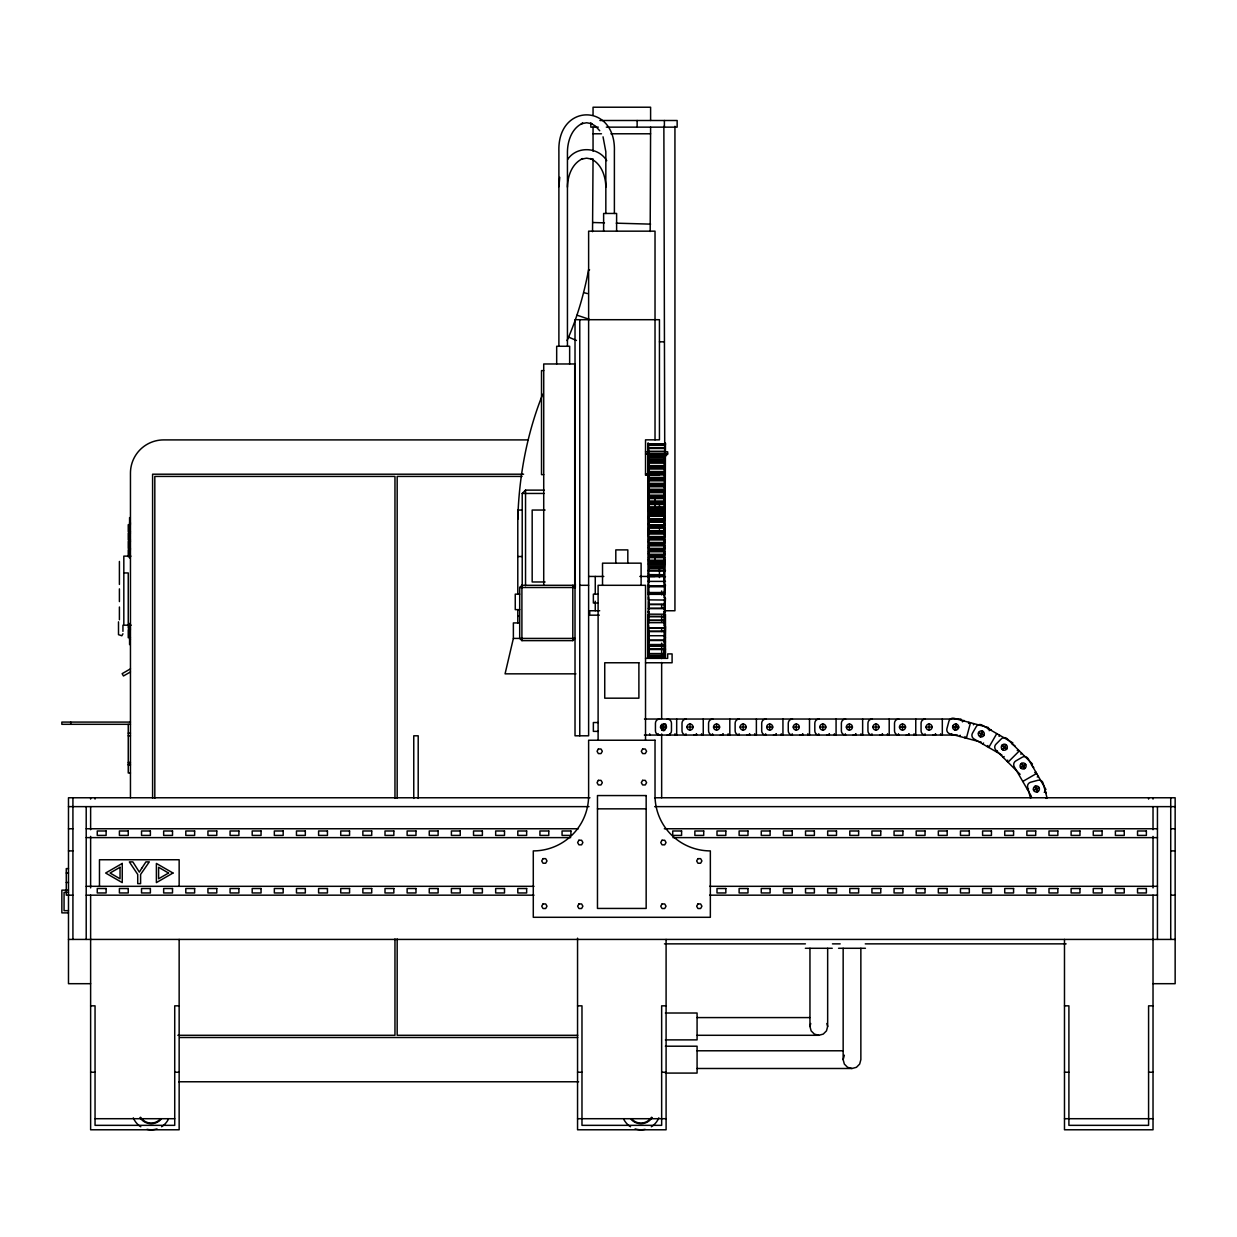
<?xml version="1.0" encoding="UTF-8"?>
<svg xmlns="http://www.w3.org/2000/svg" width="1237" height="1237" viewBox="0 0 1237 1237"><rect width="100%" height="100%" fill="white"/><g stroke="black" fill="none" stroke-linecap="round" stroke-linejoin="round"><path stroke-width="1.5" d="M517.793 519.293C518.952 476.585 526.823 433.893 542.734 394.17M592.538 231.675L593.049 158.862M650.183 231.505L650.6 127.148M558.892 186.648L559.758 177.308M567.443 187.158C567.613 176.025 571.973 163.392 582.843 158.568L581.39 159.14L586.647 158.166L591.904 159.14L590.451 158.568C601.321 163.392 605.666 176.025 605.836 187.158M660.419 727.047C670.933 714.893 664.114 741.365 660.821 725.531L663.449 724.016L666.078 725.531L666.48 727.047L664.965 729.675L661.934 729.675L660.419 727.047L666.48 727.047M567.056 340.592C577.169 317.955 584.065 293.989 588.596 269.62L589.57 269.79M518.767 622.922L513.37 622.922L513.37 638.416L505.067 673.84L575.916 673.84M827.661 948.284L827.661 1026.447L826.471 1030.869L823.239 1034.101L818.801 1035.292L814.379 1034.101L811.132 1030.869L809.957 1026.447L810.745 1023.494M860.859 948.284L860.859 1059.645L859.669 1064.067L856.437 1067.315L851.999 1068.49L847.577 1067.315L844.345 1064.067L843.155 1059.645L844.345 1055.207M954.856 729.985L956.433 724.109M962.448 721.882L962.773 720.661M959.85 736.463L960.175 735.242M964.736 737.778L965.061 736.556M968.556 723.521L968.88 722.3M966.36 738.211L970.504 722.733M973.442 724.836L973.766 723.614M980.524 736.85L982.085 730.99M979.781 736.556L982.827 731.299M989.198 730.696L989.832 729.598M982.92 744.102L983.554 743.004M987.296 746.638L987.93 745.54M988.765 747.473L996.775 733.603M999.063 736.386L999.697 735.288M996.79 752.111L997.424 751.014M1002.79 749.838L1005.82 744.566M567.628 159.511C576.674 145.719 598.291 146.739 606.748 160.686M522.215 587.683L522.215 493.455L525.539 490.13L544.125 490.13M513.37 638.416L575.019 638.416L572.808 640.627L521.906 640.627L519.695 638.416L519.695 587.513L521.906 585.302L574.71 585.302L574.71 363.972L543.723 363.972L543.723 585.302M663.681 457.999L667.671 454.01L667.671 451.799L645.528 451.799M1002.156 749.344A3.031 3.031 0 0 1 1003.516 744.272A3.031 3.031 0 0 1 1007.243 747.983A3.031 3.031 0 0 1 1002.156 749.344L1006.454 745.061M1003.238 757.461L1004.135 756.565M1006.81 761.033L1007.707 760.136M1017.247 750.596L1018.144 749.699M1008 762.224L1019.334 750.905M1020.819 754.183L1021.716 753.287M1020.942 768.131A3.031 3.031 0 0 0 1026.03 766.77A3.031 3.031 0 0 0 1022.303 763.059A3.031 3.031 0 0 0 1020.942 768.131L1025.241 763.832M130.457 668.861L122.138 673.67L123.453 675.974L130.457 671.938M1020.463 767.497L1025.72 764.466M1034.704 772.615L1035.802 771.981M1022.767 781.459L1036.652 773.45M1037.24 777.006L1038.338 776.372M1027.406 789.484L1028.504 788.85M1033.745 790.505L1039.003 787.474M1033.436 789.778L1039.312 788.201M1044.244 792.298L1045.466 791.974M1030.313 797.339L1031.534 797.015M1045.883 798.406L1047.105 798.081L1043.131 783.253A4.221 4.221 0 0 0 1037.967 780.269L1030.637 782.232A4.221 4.221 0 0 0 1027.653 787.397L1030.591 798.36M599.899 120.499L677.149 120.499L677.149 127.148L606.316 127.148M598.26 127.148L590.822 127.148L590.822 123.824M593.049 133.782L601.476 133.782M610.908 133.782L650.6 133.782M659.445 341.829L663.867 341.829M543.723 370.605L541.512 370.605L541.512 474.637L543.723 474.637M528.168 439.908L163.655 439.908A33.198 33.198 0 0 0 130.457 473.106L130.457 797.726M647.755 443.789L665.46 443.789M647.755 444.315L665.46 444.315M648.497 445.366L664.717 445.366M648.497 446.773L648.466 451.876M649.209 447.902L663.991 447.902M649.209 448.474L663.991 448.474M648.466 451.273L664.733 451.273M664.733 451.876L663.867 126.298M648.497 452.68L649.209 464.045M664.717 452.68L663.991 464.045M649.209 453.809L663.991 453.809M645.528 454.01L647.755 454.01M664.053 454.01L667.671 454.01M649.209 454.381L663.991 454.381M649.209 455.819L663.991 455.819M649.209 456.391L663.991 456.391M648.466 457.195L664.733 457.18M648.466 458.138L664.733 458.138M649.209 459.716L663.991 459.716M649.209 460.288L663.991 460.288M649.209 461.726L663.991 461.726M649.209 462.298L663.991 462.298M648.466 463.102L664.733 463.102M648.497 464.509L649.209 469.952M664.717 464.509L663.991 469.952M649.209 465.638L663.991 465.638M649.209 466.194L663.991 466.194M649.209 467.648L663.991 467.648M649.209 468.204L663.991 468.204M648.466 469.009L664.733 469.009M648.497 470.416L649.209 475.874M664.717 470.416L663.991 475.874M649.209 471.544L663.991 471.544M649.209 472.117L663.991 472.117M649.209 473.555L663.991 473.555M645.528 473.926L648.497 473.864M523.591 474.204L152.599 474.204L152.599 798.298M649.209 474.127L663.991 474.127M648.466 474.915L664.733 474.915M659.445 475.255L645.528 475.255L645.528 439.846L659.445 439.846L659.445 319.703L575.019 319.703L575.019 735.799L588.626 735.799L588.626 231.164L655.022 231.164L655.022 439.846M648.497 476.338L648.466 481.781M664.717 476.338L664.733 481.781M522.045 476.415L397.17 476.415L397.17 798.252M649.209 477.451L663.991 477.451M649.209 478.023L663.991 478.023M649.209 479.461L663.991 479.461M649.209 480.033L663.991 480.033M648.466 480.822L664.733 480.822M648.497 482.244L649.209 487.347M664.717 482.244L663.991 487.347M649.209 483.373L663.991 483.373M649.209 483.93L663.991 483.93M649.209 485.383L663.991 485.383M649.209 485.94L663.991 485.94M648.466 486.744L664.733 486.744M648.497 488.151L649.209 493.594M664.717 488.151L663.991 493.594M649.209 489.28L663.991 489.28M649.209 489.852L663.991 489.852M649.209 491.29L663.991 491.29M649.209 491.862L663.991 491.862M648.466 492.651L664.733 492.651M522.215 493.455L544.125 493.455M648.497 494.058L649.209 499.516M664.717 494.058L663.991 499.516M649.209 495.187L663.991 495.187M649.209 495.759L663.991 495.759M649.209 497.197L663.991 497.197M649.209 497.769L663.991 497.769M648.466 498.573L664.733 498.557M648.497 499.98L649.209 505.423M664.717 499.98L663.991 517.252M649.209 501.109L663.991 501.109M649.209 501.665L663.991 501.665M649.209 503.119L663.991 503.119M649.209 503.675L663.991 503.675M648.466 504.48L664.733 504.48M648.497 505.887L649.209 517.252M649.209 507.015L663.991 507.015M649.209 507.572L663.991 507.572M649.209 509.025L663.991 509.025M649.209 509.582L663.991 509.582M522.215 510.046L517.793 510.046L517.793 594.27M545.084 510.046L532.173 510.046L532.173 581.978L545.084 581.978M648.466 510.386L664.733 510.386M648.466 511.329L664.733 511.329M649.209 512.922L663.991 512.922M649.209 513.494L663.991 513.494M649.209 514.932L663.991 514.932M649.209 515.504L663.991 515.504M648.466 516.293L664.733 516.293M648.497 517.715L649.209 523.158M664.717 517.715L663.991 523.158M649.209 518.829L663.991 518.829M649.209 519.401L663.991 519.401M649.209 520.839L663.991 520.839M649.209 521.411L663.991 521.411M649.209 522.2L663.991 522.2M130.457 522.895L129.576 522.895L130.163 525.57M129.576 523.328L130.457 523.328M648.497 523.622L649.209 529.065M664.717 523.622L663.867 529.266M130.457 524.72L128.246 524.72L128.246 531.678L130.457 531.678M649.209 524.751L663.991 524.751M649.209 525.308L663.991 525.308M649.209 526.761L663.991 526.761M649.209 527.318L663.991 527.318M648.466 528.122L664.733 528.122M648.497 529.529L648.466 534.972M664.717 529.529L664.733 534.972M649.209 530.658L663.991 530.658M649.209 531.23L663.991 531.23M649.209 532.668L663.991 532.668M130.457 533.07L128.246 533.07L128.246 540.028L130.457 540.028M649.209 533.24L663.991 533.24M648.466 534.028L664.733 534.028M648.497 535.435L649.209 540.554M664.717 535.435L663.991 540.554M649.209 536.564L663.991 536.564M649.209 537.136L663.991 537.136M649.209 538.574L663.991 538.574M649.209 539.146L663.991 539.146M648.466 539.935L664.733 539.935M130.457 541.419L128.246 541.419L128.246 548.378L130.457 548.378M648.497 541.358L649.209 546.8M664.717 541.358L663.991 546.8M649.209 542.486L663.991 542.486M649.209 543.043L663.991 543.043M649.209 544.496L663.991 544.496M649.209 545.053L663.991 545.053M648.466 545.857L664.733 545.857M648.497 547.264L649.209 552.707M664.717 547.264L663.991 552.707M649.209 548.393L663.991 548.393M649.209 548.965L663.991 548.965M130.457 549.769L128.246 549.769L128.246 556.727L130.457 556.727M649.209 550.403L663.991 550.403M649.209 550.975L663.991 550.975M648.466 551.764L664.733 551.764M648.497 553.171L649.209 558.629M664.717 553.171L663.991 558.629M649.209 554.3L663.991 554.3M649.209 554.872L663.991 554.872M130.906 556.124L123.824 556.124L123.824 625.18L131.199 625.18M649.209 556.31L663.991 556.31M517.793 556.526L522.215 556.526M649.209 556.882L663.991 556.882M648.466 557.686L664.733 557.671M648.497 559.093L649.209 571.602M664.717 559.093L663.991 582.163M649.209 560.206L663.991 560.206M649.209 560.778L663.991 560.778M649.209 562.216L663.991 562.216M649.209 562.789L663.991 562.789M648.466 563.593L664.733 563.593M648.466 564.536L664.733 564.536M649.209 566.129L663.991 566.129M649.209 566.685L663.991 566.685M649.209 568.139L663.991 568.139M649.209 568.695L663.991 568.695M647.755 570.551L665.46 570.551M648.497 570.814L664.717 570.814M123.824 572.947L128.246 572.947L128.246 628.102L130.457 628.102M648.497 572.994L649.209 582.163M649.209 574.617L663.991 574.741M649.209 575.19L663.991 575.19M588.626 576.442L603.795 576.442M639.838 576.442L655.022 576.442M647.755 576.643L665.46 576.643M647.755 581.39L665.46 581.39M648.497 584.127L648.466 594.781M664.717 584.127L663.867 595.306M663.991 584.436L664.717 443.14M665.46 584.869L663.991 597.548M579.766 585.302L588.626 585.302M648.497 585.859L664.717 585.859M649.209 586.338L663.991 586.338M649.209 586.647L663.991 586.647M519.695 587.513L575.019 587.513L572.808 585.302L572.808 640.627M649.209 592.523L663.991 592.523M648.466 592.94L664.733 592.94M519.695 594.147L515.257 594.147L515.257 609.64L519.695 609.64M598.105 594.147L593.358 594.147L593.358 603.007L598.105 603.007M648.497 594.332L664.717 594.332M648.497 597.409L649.209 609.284M664.717 597.409L663.991 609.284M665.46 598.244L663.991 625.69M648.466 599.96L647.755 443.14M649.209 599.883L663.991 600.022M664.733 599.96L665.46 443.14M648.497 601.46L648.466 612.531M664.717 601.46L664.733 612.531M649.209 604.352L663.991 604.352M649.209 604.491L663.991 604.491M648.466 608.31L664.733 608.31M648.497 608.573L664.717 608.573M599.682 610.753L589.724 610.753L589.724 615.176L599.311 615.176M665.722 610.753L674.938 610.753L674.938 126.298M647.755 611.882L649.209 611.635L648.466 623.402M663.991 611.697L665.46 611.882M649.209 614.155L663.991 614.217M517.793 616.289L518.767 616.289M649.209 622.675L663.991 622.675M664.733 623.402L663.991 611.032M648.497 625.458L649.209 636.421M664.717 625.458L663.991 636.421M665.46 626.479L664.733 657.481L663.991 647.569M649.209 627.808L663.991 627.808M649.209 628.056L663.991 628.04M130.457 629.71L128.246 629.71L128.246 637.704L130.457 637.704M648.497 631.195L664.717 631.195M648.497 631.597L664.717 631.597M648.497 635.725L664.717 635.725M665.46 637.704L663.991 637.797L664.733 646.92M129.576 639.313L130.457 639.313M649.209 640.163L663.991 640.163M649.209 640.503L663.991 640.503M647.755 641.926L649.209 641.972M663.991 641.972L665.46 641.926M649.209 644.523L663.991 644.523M649.209 645.049L663.991 645.049M647.755 645.992L665.46 645.992M648.497 646.317L664.717 646.317M648.466 646.92L649.209 637.797M647.755 648.868L665.46 648.868M649.209 649.054L663.991 649.054M648.497 649.502L664.717 649.502M647.755 649.626L649.209 649.611M663.991 649.657L665.46 649.626M647.755 650.987L649.209 650.987M663.991 650.987L665.46 650.987M647.755 652.255L649.209 652.239M663.991 652.239L665.46 652.255M648.497 653.569L664.717 653.569M649.209 655.254L663.991 655.254M649.209 656.12L663.991 656.12M645.528 658.347L667.671 658.347L667.671 653.909L672.093 653.909L672.093 662.769L645.528 662.769M644.492 719.037L960.871 719.037L960.871 720.382L964.241 720.553M130.457 722.083L61.85 722.083L61.85 724.31L130.457 724.31M598.105 722.532L593.358 722.532L593.358 731.376L598.105 731.376M686.983 727.047L693.045 727.047M713.548 727.047L719.609 727.047M740.113 727.047L746.174 727.047M766.662 727.047L772.738 727.047M793.226 727.047L799.303 727.047M819.791 727.047L825.868 727.047M846.355 727.047L852.432 727.047M872.92 727.047L878.997 727.047M899.485 727.047L905.561 727.047M926.049 727.047L932.126 727.047M952.614 727.047L958.675 727.047M128.246 733.154L130.457 733.154M644.369 735.056L957.546 735.056M128.246 735.814L130.457 735.814M128.246 762.379L130.457 762.379M128.246 764.141L130.457 764.141M128.246 765.023L130.457 765.023M130.457 773.001L128.246 773.001L128.246 724.31M589.956 797.772L68.483 797.772L68.483 983.693L90.626 983.693M654.62 797.772L1175.15 797.772L1175.15 983.693L1153.023 983.693M68.483 806.632L588.982 806.632M654.682 806.632L1175.15 806.632M597.471 808.843L646.162 808.843M68.483 828.759L72.921 828.759M86.203 828.759L578.39 828.759M664.315 828.759L1157.445 828.759M1170.728 828.759L1175.15 828.759M86.203 837.619L570.674 837.619M672.974 837.619L1157.445 837.619M68.483 850.901L72.921 850.901M1170.728 850.901L1175.15 850.901M68.483 868.606L66.272 868.606L66.272 895.171L72.921 895.171M66.272 873.028L68.483 873.028M66.272 882.476L68.483 882.476M86.203 886.311L533.997 886.311M709.636 886.311L1157.445 886.311M68.483 890.145L61.85 890.145L61.85 912.875L68.483 912.875M68.483 892.356L64.061 892.356L64.061 910.664L68.483 910.664M86.203 895.171L533.997 895.171M709.636 895.171L1157.445 895.171M1170.728 895.171L1175.15 895.171M68.483 939.424L1175.15 939.424M664.455 943.862L805.426 943.862M832.455 943.862L840.186 943.862M865.281 943.862L1066.124 943.862M805.364 948.284L832.238 948.284M838.562 948.284L865.436 948.284M90.626 1005.836L95.048 1005.836L95.048 1125.345L174.726 1125.345L174.726 1005.836L179.149 1005.836M577.555 1005.836L581.978 1005.836L581.978 1125.345L661.656 1125.345L661.656 1005.836L666.094 1005.836M1064.485 1005.836L1068.907 1005.836L1068.907 1125.345L1148.585 1125.345L1148.585 1005.836L1153.023 1005.836M665.382 1013.01L697.08 1013.01L697.08 1039.884L665.382 1039.884M697.08 1017.587L809.91 1017.587M177.865 1035.292L394.959 1035.292L394.959 938.929M577.756 1035.292L397.17 1035.292L397.17 938.929M697.08 1035.292L818.801 1035.292M179.643 1037.503L577.694 1037.503M665.382 1046.208L697.08 1046.208L697.08 1073.082L665.382 1073.082M697.08 1050.785L843.108 1050.785M697.08 1068.49L851.999 1068.49M90.626 1072.232L95.048 1072.232M174.726 1072.232L179.149 1072.232M577.555 1072.232L581.978 1072.232M661.656 1072.232L666.094 1072.232M1064.485 1072.232L1068.907 1072.232M1148.585 1072.232L1153.023 1072.232M178.746 1081.772L578.607 1081.772M95.048 1118.712L174.726 1118.712M577.555 1118.712L666.094 1118.712M1064.485 1118.712L1153.023 1118.712M593.049 222.521L604.46 222.846M616.227 223.17L650.6 224.129M583.694 292.628L587.436 293.571M952.706 726.258L958.582 727.835A3.031 3.031 0 0 0 954.856 724.109A3.031 3.031 0 0 0 953.495 729.196A3.031 3.031 0 0 0 958.582 727.835M978.374 733.139L984.235 734.701A3.031 3.031 0 0 0 980.524 730.99A3.031 3.031 0 0 0 979.163 736.061A3.031 3.031 0 0 0 984.235 734.701M981.374 742.231L949.908 733.804A4.221 4.221 0 0 1 946.923 728.639L948.887 721.31A4.221 4.221 0 0 1 954.052 718.326L988.425 727.542L988.085 728.84L991.285 729.876M577.045 315.188L589.276 319.316M568.68 337.16L576.442 340.469M978.668 732.397L983.925 735.443M1001.676 745.679L1006.933 748.725M1001.939 755.08L974.014 738.968A4.221 4.221 0 0 1 972.468 733.201L976.256 726.629A4.221 4.221 0 0 1 982.023 725.083L1012.84 742.88L1012.16 744.04L1015.005 745.88M1002.156 745.061L1006.454 749.344M1020.942 763.832L1025.241 768.131M1020.108 774.331L995.955 750.179A4.221 4.221 0 0 1 995.955 744.226L1001.321 738.86A4.221 4.221 0 0 1 1007.289 738.86L1032.447 764.018L1031.503 764.976L1033.761 767.481M599.744 130.751L595.445 126.081L590.451 123.159L591.904 123.731L586.647 122.757L581.39 123.731L582.843 123.159C571.973 127.983 567.613 140.601 567.443 151.734L567.443 346.391M1021.576 763.353L1024.607 768.61M1034.859 786.361L1037.889 791.618M1031.333 796.288L1014.263 766.708A4.221 4.221 0 0 1 1015.793 760.941L1022.365 757.152A4.221 4.221 0 0 1 1028.133 758.698L1045.93 789.515L1044.755 790.18L1046.301 793.195M603.037 136.828L605.836 151.734L605.836 213.46M1035.585 786.052A3.031 3.031 0 0 1 1039.312 789.778A3.031 3.031 0 0 1 1034.225 791.139A3.031 3.031 0 0 1 1035.585 786.052L1037.163 791.927M826.873 1023.494L827.661 1026.447M1170.728 797.772L1170.728 939.424M1157.445 806.632L1157.445 939.424M1153.023 797.772L1153.023 799.102M1153.023 806.632L1153.023 829.733M1153.023 836.398L1153.023 887.919M1153.023 895.171L1153.023 1129.783L1064.485 1129.783L1064.485 939.424M1148.585 797.772L1148.585 799.102M955.644 724.016L955.644 730.077M951.593 733.788L951.593 735.056M942.316 719.037L942.316 735.056M940.63 733.788L940.63 735.056M935.574 733.788L935.574 735.056M929.08 724.016A3.031 3.031 0 0 0 926.451 728.562A3.031 3.031 0 0 0 931.708 728.562A3.031 3.031 0 0 0 929.08 724.016L929.08 730.077M925.029 733.788L925.029 735.056M915.767 719.037L915.767 735.056M914.066 733.788L914.066 735.056M909.009 733.788L909.009 735.056M902.515 724.016A3.031 3.031 0 0 0 899.887 728.562A3.031 3.031 0 0 0 905.144 728.562A3.031 3.031 0 0 0 902.515 724.016L902.515 730.077M898.479 733.788L898.479 735.056M889.202 719.037L889.202 735.056M887.517 733.788L887.517 735.056M882.445 733.788L882.445 735.056M875.951 724.016A3.031 3.031 0 0 0 873.322 728.562A3.031 3.031 0 0 0 878.579 728.562A3.031 3.031 0 0 0 875.951 724.016L875.951 730.077M871.915 733.788L871.915 735.056M862.637 719.037L862.637 735.056M860.952 733.788L860.952 735.056M855.88 733.788L855.88 735.056M849.386 724.016A3.031 3.031 0 0 1 852.03 728.562A3.031 3.031 0 0 1 846.757 728.562A3.031 3.031 0 0 1 849.386 724.016L849.386 730.077M845.35 733.788L845.35 735.056M843.155 948.284L843.155 1059.645M836.073 719.037L836.073 735.056M834.387 733.788L834.387 735.056M829.331 733.788L829.331 735.056M822.837 724.016A3.031 3.031 0 0 1 825.466 728.562A3.031 3.031 0 0 1 820.208 728.562A3.031 3.031 0 0 1 822.837 724.016L822.837 730.077M818.786 733.788L818.786 735.056M809.957 948.284L809.957 1026.447M809.508 719.037L809.508 735.056M807.823 733.788L807.823 735.056M802.767 733.788L802.767 735.056M796.272 724.016A3.031 3.031 0 0 1 798.901 728.562A3.031 3.031 0 0 1 793.644 728.562A3.031 3.031 0 0 1 796.272 724.016L796.272 730.077M792.221 733.788L792.221 735.056M782.944 719.037L782.944 735.056M781.258 733.788L781.258 735.056M776.202 733.788L776.202 735.056M769.708 724.016A3.031 3.031 0 0 0 767.079 728.562A3.031 3.031 0 0 0 772.336 728.562A3.031 3.031 0 0 0 769.708 724.016L769.708 730.077M765.657 733.788L765.657 735.056M756.379 719.037L756.379 735.056M754.694 733.788L754.694 735.056M749.637 733.788L749.637 735.056M743.143 724.016A3.031 3.031 0 0 0 740.515 728.562A3.031 3.031 0 0 0 745.772 728.562A3.031 3.031 0 0 0 743.143 724.016L743.143 730.077M739.092 733.788L739.092 735.056M729.815 719.037L729.815 735.056M728.129 733.788L728.129 735.056M723.073 733.788L723.073 735.056M716.579 724.016A3.031 3.031 0 0 0 713.95 728.562A3.031 3.031 0 0 0 719.207 728.562A3.031 3.031 0 0 0 716.579 724.016L716.579 730.077M712.527 733.788L712.527 735.056M703.25 719.037L703.25 735.056M701.565 733.788L701.565 735.056M696.508 733.788L696.508 735.056M690.014 724.016A3.031 3.031 0 0 0 687.385 728.562A3.031 3.031 0 0 0 692.643 728.562A3.031 3.031 0 0 0 690.014 724.016L690.014 730.077M685.963 733.788L685.963 735.056M676.685 719.037L676.685 735.056M675 733.788L675 735.056M669.944 733.788L669.944 735.056M666.094 939.424L666.094 1129.783L577.555 1129.783L577.555 938.172M665.46 614.279L665.46 656.878L647.755 656.878L647.755 614.279M664.393 120.499L664.393 127.148M663.449 724.016L663.449 730.077M661.656 590.977L661.656 594.842M661.656 604.506L661.656 608.372M661.656 616.103L661.656 621.902M661.656 627.685L661.656 631.55M661.656 643.147L661.656 658.61M661.656 662.475L661.656 718.511M661.656 724.31L661.656 730.108M661.656 733.974L661.656 797.726M659.445 502.284L659.445 511.932M659.445 525.447L659.445 529.312M659.445 567.922L659.445 577.571M658.223 733.788L658.223 735.056M655.022 496.253L655.022 505.809M655.022 555.444L655.022 559.263M650.6 120.499L650.6 107.217L593.049 107.217L593.049 114.809M649.688 733.788L649.688 735.056M649.209 647.569L648.466 657.481L648.497 443.14M645.528 740.236L645.528 585.302L598.105 585.302L598.105 740.236M641.106 585.302L641.106 563.16L602.527 563.16L602.527 585.302M637.132 120.499L637.132 127.148M627.824 563.16L627.824 549.893L615.81 549.893L615.81 563.16M616.614 231.164L616.614 213.46L603.625 213.46L603.625 231.164M614.387 213.46L614.387 151.239C616.011 102.748 557.268 102.748 558.892 151.239L558.892 346.267M595.26 576.442L595.26 593.605M595.26 601.228L595.26 610.753M593.049 127.148L593.049 151.146M579.766 319.703L579.766 735.799M575.344 583.833L575.344 587.683M569.654 363.972L569.654 346.267L556.681 346.267L556.681 363.972M525.539 490.13L525.539 585.75M521.906 585.302L521.906 640.627M517.793 609.64L517.793 622.922M418.199 798.406L418.199 735.799L413.761 735.799L413.761 798.406M394.959 798.252L394.959 476.415L154.811 476.415L154.811 798.252M179.149 886.311L179.149 859.746L99.47 859.746L99.47 886.311M179.149 939.424L179.149 1129.783L90.626 1129.783L90.626 895.171M129.576 517.576L129.576 557.995M129.576 623.448L129.576 644.616M122.942 625.149L122.942 631.349M122.942 633.792L121.829 635.772L118.505 634.658L118.505 621.84M119.401 561.443L119.401 584.452M119.401 588.858L119.401 601.599M119.401 606.996L119.401 619.752M95.048 797.772L95.048 799.102M90.626 797.772L90.626 799.102M90.626 806.632L90.626 829.733M90.626 836.398L90.626 887.919M86.203 806.632L86.203 939.424M72.921 797.772L72.921 939.424M70.71 722.083L70.71 724.31M658.826 1117.861A19.344 19.344 0 0 1 651.327 1126.783M645.126 1129.335A19.344 19.344 0 0 1 635.122 1128.902M630.545 1126.752A19.344 19.344 0 0 1 623.788 1119.361M168.34 1119.361A19.344 19.344 0 0 1 161.583 1126.752M157.006 1128.902A19.344 19.344 0 0 1 147.002 1129.335M140.802 1126.783A19.344 19.344 0 0 1 133.302 1117.861M160.949 1119.392A13.251 13.251 0 0 1 139.997 1117.583M160.485 1118.975A12.633 12.633 0 0 1 140.523 1117.243M652.115 1117.583A13.251 13.251 0 0 1 631.164 1119.392M651.59 1117.243A12.633 12.633 0 0 1 631.628 1118.975M722.934 734.19A4.221 4.221 0 0 1 720.367 735.056M686.226 735.056A4.221 4.221 0 0 1 682.004 730.835L682.004 723.258A4.221 4.221 0 0 1 686.226 719.037M749.498 734.19A4.221 4.221 0 0 1 746.932 735.056M712.79 735.056A4.221 4.221 0 0 1 708.569 730.835L708.569 723.258A4.221 4.221 0 0 1 712.79 719.037M776.063 734.19A4.221 4.221 0 0 1 773.496 735.056M739.339 735.056A4.221 4.221 0 0 1 735.134 730.835L735.134 723.258A4.221 4.221 0 0 1 739.339 719.037M882.321 734.19A4.221 4.221 0 0 1 879.754 735.056M845.598 735.056A4.221 4.221 0 0 1 841.376 730.835L841.376 723.258A4.221 4.221 0 0 1 845.598 719.037M855.757 734.19A4.221 4.221 0 0 1 853.19 735.056M819.033 735.056A4.221 4.221 0 0 1 814.812 730.835L814.812 723.258A4.221 4.221 0 0 1 819.033 719.037M696.369 734.19A4.221 4.221 0 0 1 693.802 735.056M659.661 735.056A4.221 4.221 0 0 1 655.44 730.835L655.44 723.258A4.221 4.221 0 0 1 659.661 719.037M829.192 734.19A4.221 4.221 0 0 1 826.625 735.056M792.469 735.056A4.221 4.221 0 0 1 788.263 730.835L788.263 723.258A4.221 4.221 0 0 1 792.469 719.037M908.886 734.19A4.221 4.221 0 0 1 906.319 735.056M872.162 735.056A4.221 4.221 0 0 1 867.941 730.835L867.941 723.258A4.221 4.221 0 0 1 872.162 719.037M802.627 734.19A4.221 4.221 0 0 1 800.061 735.056M765.904 735.056A4.221 4.221 0 0 1 761.698 730.835L761.698 723.258A4.221 4.221 0 0 1 765.904 719.037M935.45 734.19A4.221 4.221 0 0 1 932.884 735.056M898.727 735.056A4.221 4.221 0 0 1 894.506 730.835L894.506 723.258A4.221 4.221 0 0 1 898.727 719.037M925.291 735.056A4.221 4.221 0 0 1 921.07 730.835L921.07 723.258A4.221 4.221 0 0 1 925.291 719.037M667.253 719.037A4.221 4.221 0 0 1 671.459 723.258L671.459 730.835A4.221 4.221 0 0 1 667.253 735.056M598.352 749.003L597.038 751.292L598.352 753.596L601.012 753.596L602.342 751.292L601.012 749.003L598.352 749.003M543.028 858.648L541.698 860.937L543.028 863.24L545.687 863.24L547.017 860.937L545.687 858.648L543.028 858.648M598.352 780.346L597.038 782.65L598.352 784.954L601.012 784.954L602.342 782.65L601.012 780.346L598.352 780.346M578.931 840.232L577.602 842.536L578.931 844.84L581.591 844.84L582.905 842.536L581.591 840.232L578.931 840.232M543.028 903.938L541.698 906.226L543.028 908.53L545.687 908.53L547.017 906.226L545.687 903.938L543.028 903.938M642.621 749.003L641.292 751.292L642.621 753.596L645.281 753.596L646.611 751.292L645.281 749.003L642.621 749.003M642.621 780.346L641.292 782.65L642.621 784.954L645.281 784.954L646.611 782.65L645.281 780.346L642.621 780.346M578.931 903.938L577.602 906.226L578.931 908.53L581.591 908.53L582.905 906.226L581.591 903.938L578.931 903.938M662.058 840.232L660.728 842.536L662.058 844.84L664.717 844.84L666.047 842.536L664.717 840.232L662.058 840.232M662.058 903.938L660.728 906.226L662.058 908.53L664.717 908.53L666.047 906.226L664.717 903.938L662.058 903.938M697.962 858.648L696.632 860.937L697.962 863.24L700.621 863.24L701.936 860.937L700.621 858.648L697.962 858.648M697.962 903.938L696.632 906.226L697.962 908.53L700.621 908.53L701.936 906.226L700.621 903.938L697.962 903.938M141.714 868.297L139.348 872.131L132.838 861.895L129.344 861.895L137.724 874.435L137.724 883.651L140.601 883.651L140.601 874.435L149.29 861.895L145.935 861.895L141.714 868.297M122.247 863.441L105.64 873.028L122.247 882.615L122.247 863.441M120.035 867.276L110.062 873.028L120.035 878.78L120.035 867.276M168.557 873.028L158.599 878.78L158.599 867.276L168.557 873.028M172.994 873.028L156.388 882.615L156.388 863.441L172.994 873.028M663.991 616.505L649.209 616.505L663.991 616.552M664.717 620.371L648.497 620.371L664.733 620.402M638.895 662.769L604.738 662.769L604.738 698.178L638.895 698.178L638.895 662.769M655.022 740.236L588.626 740.236L588.626 795.561A55.34 55.34 0 0 1 533.286 850.901L533.286 917.297L710.347 917.297L710.347 850.901A55.34 55.34 0 0 1 655.022 795.561L655.022 740.236M646.162 795.561L597.471 795.561L597.471 908.437L646.162 908.437L646.162 795.561M106.119 830.986L97.259 830.986L97.259 835.408L106.119 835.408L106.119 830.986M128.246 830.986L119.401 830.986L119.401 835.408L128.246 835.408L128.246 830.986M150.388 830.986L141.528 830.986L141.528 835.408L150.388 835.408L150.388 830.986M172.515 830.986L163.655 830.986L163.655 835.408L172.515 835.408L172.515 830.986M194.642 830.986L185.797 830.986L185.797 835.408L194.642 835.408L194.642 830.986M216.784 830.986L207.924 830.986L207.924 835.408L216.784 835.408L216.784 830.986M238.911 830.986L230.067 830.986L230.067 835.408L238.911 835.408L238.911 830.986M261.053 830.986L252.193 830.986L252.193 835.408L261.053 835.408L261.053 830.986M283.18 830.986L274.336 830.986L274.336 835.408L283.18 835.408L283.18 830.986M305.323 830.986L296.463 830.986L296.463 835.408L305.323 835.408L305.323 830.986M327.449 830.986L318.589 830.986L318.589 835.408L327.449 835.408L327.449 830.986M349.576 830.986L340.732 830.986L340.732 835.408L349.576 835.408L349.576 830.986M371.719 830.986L362.858 830.986L362.858 835.408L371.719 835.408L371.719 830.986M393.845 830.986L385.001 830.986L385.001 835.408L393.845 835.408L393.845 830.986M415.988 830.986L407.128 830.986L407.128 835.408L415.988 835.408L415.988 830.986M438.114 830.986L429.254 830.986L429.254 835.408L438.114 835.408L438.114 830.986M460.241 830.986L451.397 830.986L451.397 835.408L460.241 835.408L460.241 830.986M482.384 830.986L473.524 830.986L473.524 835.408L482.384 835.408L482.384 830.986M504.51 830.986L495.666 830.986L495.666 835.408L504.51 835.408L504.51 830.986M526.653 830.986L517.793 830.986L517.793 835.408L526.653 835.408L526.653 830.986M548.78 830.986L539.92 830.986L539.92 835.408L548.78 835.408L548.78 830.986M570.906 830.986L562.062 830.986L562.062 835.408L570.906 835.408L570.906 830.986M681.587 830.986L672.727 830.986L672.727 835.408L681.587 835.408L681.587 830.986M703.714 830.986L694.854 830.986L694.854 835.408L703.714 835.408L703.714 830.986M725.841 830.986L716.996 830.986L716.996 835.408L725.841 835.408L725.841 830.986M747.983 830.986L739.123 830.986L739.123 835.408L747.983 835.408L747.983 830.986M770.11 830.986L761.265 830.986L761.265 835.408L770.11 835.408L770.11 830.986M792.252 830.986L783.392 830.986L783.392 835.408L792.252 835.408L792.252 830.986M814.379 830.986L805.519 830.986L805.519 835.408L814.379 835.408L814.379 830.986M836.506 830.986L827.661 830.986L827.661 835.408L836.506 835.408L836.506 830.986M858.648 830.986L849.788 830.986L849.788 835.408L858.648 835.408L858.648 830.986M880.775 830.986L871.93 830.986L871.93 835.408L880.775 835.408L880.775 830.986M902.917 830.986L894.057 830.986L894.057 835.408L902.917 835.408L902.917 830.986M925.044 830.986L916.184 830.986L916.184 835.408L925.044 835.408L925.044 830.986M947.171 830.986L938.326 830.986L938.326 835.408L947.171 835.408L947.171 830.986M969.313 830.986L960.453 830.986L960.453 835.408L969.313 835.408L969.313 830.986M991.44 830.986L982.595 830.986L982.595 835.408L991.44 835.408L991.44 830.986M1013.582 830.986L1004.722 830.986L1004.722 835.408L1013.582 835.408L1013.582 830.986M1035.709 830.986L1026.865 830.986L1026.865 835.408L1035.709 835.408L1035.709 830.986M1057.851 830.986L1048.991 830.986L1048.991 835.408L1057.851 835.408L1057.851 830.986M1079.978 830.986L1071.118 830.986L1071.118 835.408L1079.978 835.408L1079.978 830.986M1102.105 830.986L1093.261 830.986L1093.261 835.408L1102.105 835.408L1102.105 830.986M1124.247 830.986L1115.387 830.986L1115.387 835.408L1124.247 835.408L1124.247 830.986M1146.374 830.986L1137.53 830.986L1137.53 835.408L1146.374 835.408L1146.374 830.986M106.119 888.522L97.259 888.522L97.259 892.959L106.119 892.959L106.119 888.522M128.246 888.522L119.401 888.522L119.401 892.959L128.246 892.959L128.246 888.522M150.388 888.522L141.528 888.522L141.528 892.959L150.388 892.959L150.388 888.522M172.515 888.522L163.655 888.522L163.655 892.959L172.515 892.959L172.515 888.522M194.642 888.522L185.797 888.522L185.797 892.959L194.642 892.959L194.642 888.522M216.784 888.522L207.924 888.522L207.924 892.959L216.784 892.959L216.784 888.522M238.911 888.522L230.067 888.522L230.067 892.959L238.911 892.959L238.911 888.522M261.053 888.522L252.193 888.522L252.193 892.959L261.053 892.959L261.053 888.522M283.18 888.522L274.336 888.522L274.336 892.959L283.18 892.959L283.18 888.522M305.323 888.522L296.463 888.522L296.463 892.959L305.323 892.959L305.323 888.522M327.449 888.522L318.589 888.522L318.589 892.959L327.449 892.959L327.449 888.522M349.576 888.522L340.732 888.522L340.732 892.959L349.576 892.959L349.576 888.522M371.719 888.522L362.858 888.522L362.858 892.959L371.719 892.959L371.719 888.522M393.845 888.522L385.001 888.522L385.001 892.959L393.845 892.959L393.845 888.522M415.988 888.522L407.128 888.522L407.128 892.959L415.988 892.959L415.988 888.522M438.114 888.522L429.254 888.522L429.254 892.959L438.114 892.959L438.114 888.522M460.241 888.522L451.397 888.522L451.397 892.959L460.241 892.959L460.241 888.522M482.384 888.522L473.524 888.522L473.524 892.959L482.384 892.959L482.384 888.522M504.51 888.522L495.666 888.522L495.666 892.959L504.51 892.959L504.51 888.522M526.653 888.522L517.793 888.522L517.793 892.959L526.653 892.959L526.653 888.522M725.841 888.522L716.996 888.522L716.996 892.959L725.841 892.959L725.841 888.522M747.983 888.522L739.123 888.522L739.123 892.959L747.983 892.959L747.983 888.522M770.11 888.522L761.265 888.522L761.265 892.959L770.11 892.959L770.11 888.522M792.252 888.522L783.392 888.522L783.392 892.959L792.252 892.959L792.252 888.522M814.379 888.522L805.519 888.522L805.519 892.959L814.379 892.959L814.379 888.522M836.506 888.522L827.661 888.522L827.661 892.959L836.506 892.959L836.506 888.522M858.648 888.522L849.788 888.522L849.788 892.959L858.648 892.959L858.648 888.522M880.775 888.522L871.93 888.522L871.93 892.959L880.775 892.959L880.775 888.522M902.917 888.522L894.057 888.522L894.057 892.959L902.917 892.959L902.917 888.522M925.044 888.522L916.184 888.522L916.184 892.959L925.044 892.959L925.044 888.522M947.171 888.522L938.326 888.522L938.326 892.959L947.171 892.959L947.171 888.522M969.313 888.522L960.453 888.522L960.453 892.959L969.313 892.959L969.313 888.522M991.44 888.522L982.595 888.522L982.595 892.959L991.44 892.959L991.44 888.522M1013.582 888.522L1004.722 888.522L1004.722 892.959L1013.582 892.959L1013.582 888.522M1035.709 888.522L1026.865 888.522L1026.865 892.959L1035.709 892.959L1035.709 888.522M1057.851 888.522L1048.991 888.522L1048.991 892.959L1057.851 892.959L1057.851 888.522M1079.978 888.522L1071.118 888.522L1071.118 892.959L1079.978 892.959L1079.978 888.522M1102.105 888.522L1093.261 888.522L1093.261 892.959L1102.105 892.959L1102.105 888.522M1124.247 888.522L1115.387 888.522L1115.387 892.959L1124.247 892.959L1124.247 888.522M1146.374 888.522L1137.53 888.522L1137.53 892.959L1146.374 892.959L1146.374 888.522"/></g></svg>
